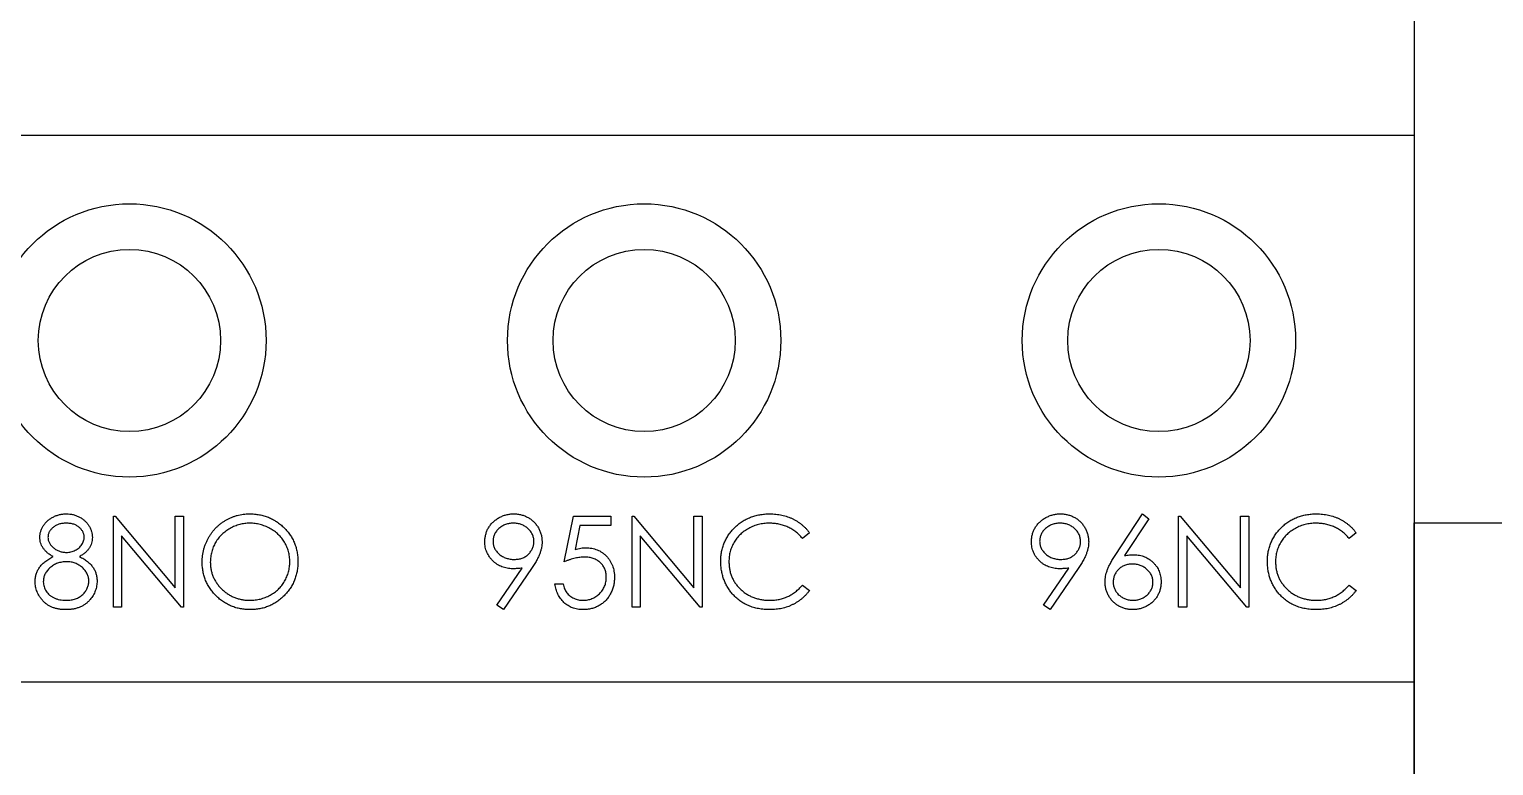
# Model space of a CAD drawing. Extents: x 304869 to 305569, y 280978 to 282378.
# Drawn here: x 305184.94 to 305217.09, y 281632.45 to 281648.61 of the extents above; entities that cross this region are included whole.
import ezdxf

# ---------------------------------------------------------------- set-up
doc = ezdxf.new("R2010")
doc.units = 0
doc.header["$MEASUREMENT"] = 0
doc.layers.add('PV-2418', color=7, linetype='Continuous')
doc.layers.add('PV-261', color=7, linetype='Continuous')

# ---------------------------------------------------------------- blocks, each defined once
blk = doc.blocks.new('Manufacturer上海良信PartName热继电器SeriesNDR2-38ShellFrameLimitingCurrentRemarkPartTypeMinCurrent1MaxCurrent38Poles3PMinPower0MaxPower0LibType3DelFlgfalseUpdateDate2023-01-0100000')
at = {"layer": 'PV-261'}
for p, q in [((22.5, 17.5), (22.5, -2.5)), ((22.5, -2.5), (-22.5, -2.5)), ((22.5, -2.5), (22.5, -14.5)), ((-6.052, -12.857), (-6.052, -10.857)), ((-6.052, -10.857), (-6.014, -10.857)), ((-6.014, -10.857), (-4.693, -12.432)), ((-4.693, -12.432), (-4.693, -10.857)), ((-4.693, -10.857), (-4.513, -10.857)), ((-4.513, -10.857), (-4.513, -12.857)), ((3.846, -11.857), (4.051, -10.857)), ((4.051, -10.857), (4.871, -10.857)), ((4.871, -10.857), (4.871, -11.063)), ((5.333, -12.857), (5.333, -10.857)), ((5.333, -10.857), (5.37, -10.857)), ((5.37, -10.857), (6.692, -12.432)), ((6.692, -12.432), (6.692, -10.857)), ((6.692, -10.857), (6.871, -10.857)), ((6.871, -10.857), (6.871, -12.857)), ((15.941, -11.719), (16.538, -10.806)), ((16.676, -10.915), (16.148, -11.723)), ((16.538, -10.806), (16.676, -10.915)), ((17.333, -12.857), (17.333, -10.857)), ((17.333, -10.857), (17.37, -10.857)), ((17.37, -10.857), (18.692, -12.432)), ((18.692, -12.432), (18.692, -10.857)), ((18.692, -10.857), (18.871, -10.857)), ((18.871, -10.857), (18.871, -12.857)), ((4.191, -11.063), (4.083, -11.589)), ((4.871, -11.063), (4.191, -11.063)), ((9.23, -11.224), (9.073, -11.345)), ((21.23, -11.224), (21.073, -11.345)), ((-4.554, -12.857), (-5.872, -11.287)), ((-5.872, -11.287), (-5.872, -12.857)), ((6.83, -12.857), (5.512, -11.287)), ((5.512, -11.287), (5.512, -12.857)), ((18.83, -12.857), (17.512, -11.287)), ((17.512, -11.287), (17.512, -12.857)), ((2.369, -12.809), (2.925, -11.996)), ((3.128, -12.008), (2.512, -12.909)), ((14.369, -12.809), (14.925, -11.996)), ((15.128, -12.008), (14.512, -12.909)), ((3.64, -12.345), (3.82, -12.345)), ((9.073, -12.37), (9.23, -12.489)), ((21.073, -12.37), (21.23, -12.489)), ((-5.872, -12.857), (-6.052, -12.857)), ((-4.513, -12.857), (-4.554, -12.857)), ((2.512, -12.909), (2.369, -12.809)), ((5.512, -12.857), (5.333, -12.857)), ((6.871, -12.857), (6.83, -12.857)), ((14.512, -12.909), (14.369, -12.809)), ((17.512, -12.857), (17.333, -12.857)), ((18.871, -12.857), (18.83, -12.857)), ((22.5, -14.5), (-22.5, -14.5)), ((22.5, -14.5), (22.5, -32.5))]:
    blk.add_line(p, q, dxfattribs=at)
for centre, radius in [((-5.7, -7), 3), ((5.6, -7), 3), ((16.9, -7), 3), ((-5.7, -7), 2), ((5.6, -7), 2), ((16.9, -7), 2)]:
    blk.add_circle(centre, radius, dxfattribs=at)
for points, knots in [([(-7.667, -11.319), (-7.666, -11.298), (-7.664, -11.255), (-7.649, -11.191), (-7.624, -11.129), (-7.591, -11.068), (-7.549, -11.01), (-7.499, -10.958), (-7.441, -10.913), (-7.377, -10.875), (-7.307, -10.844), (-7.234, -10.822), (-7.159, -10.808), (-7.107, -10.807), (-7.081, -10.806)], [0, 0, 0, 0, 0.0740584, 0.1488704, 0.2266677, 0.3077348, 0.3911572, 0.4739294, 0.5579278, 0.6449893, 0.7333641, 0.821092, 0.9092872, 1, 1, 1, 1]), ([(-7.081, -10.806), (-7.056, -10.807), (-7.005, -10.809), (-6.932, -10.822), (-6.861, -10.845), (-6.794, -10.876), (-6.732, -10.914), (-6.676, -10.96), (-6.628, -11.011), (-6.587, -11.069), (-6.554, -11.13), (-6.531, -11.193), (-6.516, -11.259), (-6.514, -11.303), (-6.513, -11.325)], [0, 0, 0, 0, 0.0894097, 0.1763058, 0.2626259, 0.3494457, 0.4354983, 0.5189281, 0.6013547, 0.6842564, 0.7658067, 0.8448769, 0.9222798, 1, 1, 1, 1]), ([(-4.103, -11.866), (-4.103, -11.842), (-4.102, -11.795), (-4.095, -11.725), (-4.084, -11.656), (-4.069, -11.588), (-4.049, -11.522), (-4.026, -11.457), (-3.997, -11.393), (-3.965, -11.331), (-3.929, -11.271), (-3.889, -11.215), (-3.846, -11.161), (-3.8, -11.111), (-3.751, -11.065), (-3.699, -11.021), (-3.643, -10.981), (-3.585, -10.945), (-3.525, -10.912), (-3.462, -10.884), (-3.399, -10.86), (-3.335, -10.84), (-3.269, -10.825), (-3.202, -10.814), (-3.134, -10.807), (-3.088, -10.806), (-3.065, -10.806)], [0, 0, 0, 0, 0.043209, 0.085873, 0.12812, 0.170152, 0.211918, 0.253753, 0.296006, 0.338443, 0.381015, 0.42282, 0.464089, 0.505126, 0.545975, 0.586985, 0.628339, 0.670084, 0.711992, 0.753039, 0.794049, 0.834886, 0.875498, 0.916547, 0.958004, 1, 1, 1, 1]), ([(-3.065, -10.806), (-3.028, -10.807), (-2.955, -10.809), (-2.848, -10.823), (-2.746, -10.847), (-2.648, -10.88), (-2.555, -10.923), (-2.467, -10.976), (-2.383, -11.038), (-2.305, -11.109), (-2.234, -11.186), (-2.171, -11.269), (-2.119, -11.356), (-2.075, -11.448), (-2.041, -11.544), (-2.018, -11.644), (-2.003, -11.749), (-2.001, -11.82), (-2.001, -11.857)], [0, 0, 0, 0, 0.06657, 0.130749, 0.193413, 0.254989, 0.316114, 0.377262, 0.439401, 0.502971, 0.566525, 0.628231, 0.689091, 0.749345, 0.81017, 0.87161, 0.934869, 1, 1, 1, 1]), ([(2.102, -11.419), (2.103, -11.391), (2.105, -11.336), (2.121, -11.256), (2.146, -11.18), (2.182, -11.108), (2.227, -11.043), (2.282, -10.983), (2.345, -10.932), (2.415, -10.887), (2.492, -10.851), (2.572, -10.825), (2.654, -10.809), (2.71, -10.807), (2.739, -10.806)], [0, 0, 0, 0, 0.085249, 0.167327, 0.248175, 0.328829, 0.409908, 0.490584, 0.572993, 0.658265, 0.744222, 0.82906, 0.913938, 1, 1, 1, 1]), ([(2.739, -10.806), (2.766, -10.807), (2.821, -10.809), (2.902, -10.824), (2.979, -10.85), (3.052, -10.885), (3.12, -10.929), (3.181, -10.982), (3.234, -11.043), (3.278, -11.111), (3.314, -11.184), (3.34, -11.261), (3.355, -11.34), (3.357, -11.394), (3.358, -11.421)], [0, 0, 0, 0, 0.085532, 0.169003, 0.251943, 0.335682, 0.419409, 0.501265, 0.583703, 0.668, 0.751919, 0.834598, 0.916526, 1, 1, 1, 1]), ([(7.282, -11.846), (7.282, -11.81), (7.284, -11.739), (7.299, -11.635), (7.323, -11.536), (7.357, -11.441), (7.4, -11.35), (7.453, -11.264), (7.516, -11.182), (7.587, -11.105), (7.666, -11.035), (7.75, -10.973), (7.84, -10.922), (7.934, -10.879), (8.033, -10.846), (8.137, -10.823), (8.246, -10.809), (8.32, -10.807), (8.358, -10.806)], [0, 0, 0, 0, 0.064558, 0.127014, 0.187955, 0.248014, 0.307748, 0.368235, 0.42947, 0.492743, 0.556258, 0.618217, 0.679655, 0.741246, 0.803415, 0.866815, 0.932328, 1, 1, 1, 1]), ([(8.358, -10.806), (8.381, -10.806), (8.426, -10.807), (8.493, -10.812), (8.559, -10.821), (8.623, -10.833), (8.685, -10.848), (8.745, -10.868), (8.804, -10.89), (8.861, -10.916), (8.916, -10.945), (8.969, -10.976), (9.019, -11.011), (9.067, -11.048), (9.111, -11.088), (9.154, -11.13), (9.194, -11.176), (9.218, -11.208), (9.23, -11.224)], [0, 0, 0, 0, 0.068548, 0.135683, 0.201215, 0.265682, 0.329267, 0.392395, 0.45507, 0.517127, 0.57879, 0.63974, 0.700192, 0.759806, 0.819628, 0.879355, 0.939512, 1, 1, 1, 1]), ([(14.102, -11.419), (14.103, -11.391), (14.105, -11.336), (14.121, -11.256), (14.146, -11.18), (14.182, -11.108), (14.227, -11.043), (14.282, -10.983), (14.345, -10.932), (14.415, -10.887), (14.492, -10.851), (14.572, -10.825), (14.654, -10.809), (14.71, -10.807), (14.739, -10.806)], [0, 0, 0, 0, 0.085249, 0.167327, 0.248175, 0.328829, 0.409908, 0.490584, 0.572993, 0.658265, 0.744222, 0.82906, 0.913938, 1, 1, 1, 1]), ([(14.739, -10.806), (14.766, -10.807), (14.821, -10.809), (14.902, -10.824), (14.979, -10.85), (15.052, -10.885), (15.12, -10.929), (15.181, -10.982), (15.234, -11.043), (15.278, -11.111), (15.314, -11.184), (15.34, -11.261), (15.355, -11.34), (15.357, -11.394), (15.358, -11.421)], [0, 0, 0, 0, 0.085532, 0.169003, 0.251943, 0.335682, 0.419409, 0.501265, 0.583703, 0.668, 0.751919, 0.834598, 0.916526, 1, 1, 1, 1]), ([(19.282, -11.846), (19.282, -11.81), (19.284, -11.739), (19.299, -11.635), (19.323, -11.536), (19.357, -11.441), (19.4, -11.35), (19.453, -11.264), (19.516, -11.182), (19.587, -11.105), (19.666, -11.035), (19.75, -10.973), (19.84, -10.922), (19.934, -10.879), (20.033, -10.846), (20.137, -10.823), (20.246, -10.809), (20.32, -10.807), (20.358, -10.806)], [0, 0, 0, 0, 0.064558, 0.127014, 0.187955, 0.248014, 0.307748, 0.368235, 0.42947, 0.492743, 0.556258, 0.618217, 0.679655, 0.741246, 0.803415, 0.866815, 0.932328, 1, 1, 1, 1]), ([(20.358, -10.806), (20.381, -10.806), (20.426, -10.807), (20.493, -10.812), (20.559, -10.821), (20.623, -10.833), (20.685, -10.848), (20.745, -10.868), (20.804, -10.89), (20.861, -10.916), (20.916, -10.945), (20.969, -10.976), (21.019, -11.011), (21.067, -11.048), (21.111, -11.088), (21.154, -11.13), (21.194, -11.176), (21.218, -11.208), (21.23, -11.224)], [0, 0, 0, 0, 0.068548, 0.135683, 0.201215, 0.265682, 0.329267, 0.392395, 0.45507, 0.517127, 0.57879, 0.63974, 0.700192, 0.759806, 0.819628, 0.879355, 0.939512, 1, 1, 1, 1]), ([(-7.091, -11.011), (-7.105, -11.012), (-7.133, -11.012), (-7.173, -11.016), (-7.211, -11.024), (-7.248, -11.033), (-7.282, -11.047), (-7.315, -11.062), (-7.346, -11.081), (-7.375, -11.103), (-7.401, -11.126), (-7.425, -11.151), (-7.444, -11.177), (-7.46, -11.203), (-7.472, -11.232), (-7.481, -11.261), (-7.487, -11.291), (-7.487, -11.312), (-7.488, -11.322)], [0, 0, 0, 0, 0.075243, 0.147209, 0.216447, 0.284025, 0.350655, 0.415031, 0.47963, 0.544652, 0.608044, 0.667828, 0.725114, 0.780992, 0.835527, 0.889438, 0.944072, 1, 1, 1, 1]), ([(-6.693, -11.318), (-6.693, -11.309), (-6.694, -11.29), (-6.699, -11.262), (-6.707, -11.235), (-6.718, -11.208), (-6.733, -11.182), (-6.75, -11.156), (-6.771, -11.132), (-6.795, -11.107), (-6.822, -11.085), (-6.852, -11.065), (-6.884, -11.048), (-6.92, -11.034), (-6.959, -11.024), (-7, -11.017), (-7.045, -11.012), (-7.075, -11.012), (-7.091, -11.011)], [0, 0, 0, 0, 0.050902, 0.101034, 0.151084, 0.203062, 0.256248, 0.310847, 0.368769, 0.430015, 0.49252, 0.556049, 0.621996, 0.690192, 0.761385, 0.836356, 0.915487, 1, 1, 1, 1]), ([(-3.056, -11.011), (-3.075, -11.011), (-3.113, -11.012), (-3.169, -11.018), (-3.224, -11.027), (-3.279, -11.039), (-3.333, -11.056), (-3.386, -11.075), (-3.438, -11.099), (-3.489, -11.125), (-3.539, -11.155), (-3.586, -11.187), (-3.63, -11.222), (-3.672, -11.259), (-3.71, -11.299), (-3.746, -11.341), (-3.779, -11.386), (-3.809, -11.434), (-3.836, -11.483), (-3.86, -11.533), (-3.879, -11.585), (-3.895, -11.639), (-3.908, -11.693), (-3.917, -11.749), (-3.923, -11.807), (-3.923, -11.846), (-3.924, -11.865)], [0, 0, 0, 0, 0.042023, 0.083645, 0.124984, 0.166247, 0.207702, 0.249631, 0.291742, 0.334743, 0.37746, 0.419556, 0.461044, 0.502096, 0.542891, 0.583801, 0.624864, 0.666225, 0.707399, 0.748557, 0.789655, 0.83074, 0.87207, 0.913993, 0.956498, 1, 1, 1, 1]), ([(-2.18, -11.856), (-2.18, -11.837), (-2.181, -11.798), (-2.187, -11.742), (-2.195, -11.686), (-2.208, -11.632), (-2.224, -11.579), (-2.244, -11.528), (-2.267, -11.478), (-2.294, -11.43), (-2.324, -11.384), (-2.357, -11.339), (-2.393, -11.298), (-2.431, -11.258), (-2.473, -11.221), (-2.518, -11.187), (-2.565, -11.155), (-2.616, -11.125), (-2.668, -11.098), (-2.721, -11.075), (-2.775, -11.056), (-2.829, -11.039), (-2.885, -11.027), (-2.941, -11.018), (-2.998, -11.012), (-3.037, -11.011), (-3.056, -11.011)], [0, 0, 0, 0, 0.042915, 0.08513, 0.126473, 0.167453, 0.207976, 0.248249, 0.28875, 0.32967, 0.370537, 0.411129, 0.451819, 0.492406, 0.533486, 0.575263, 0.617441, 0.660672, 0.70394, 0.746868, 0.789079, 0.831104, 0.873238, 0.915166, 0.957381, 1, 1, 1, 1]), ([(2.729, -11.011), (2.714, -11.012), (2.684, -11.013), (2.64, -11.018), (2.598, -11.027), (2.557, -11.04), (2.518, -11.056), (2.481, -11.076), (2.446, -11.1), (2.412, -11.127), (2.381, -11.157), (2.355, -11.188), (2.332, -11.221), (2.314, -11.256), (2.299, -11.292), (2.289, -11.329), (2.283, -11.369), (2.282, -11.395), (2.282, -11.409)], [0, 0, 0, 0, 0.068712, 0.134812, 0.199538, 0.263335, 0.326747, 0.390328, 0.454126, 0.519203, 0.58351, 0.645497, 0.70529, 0.763488, 0.821856, 0.880004, 0.939108, 1, 1, 1, 1]), ([(3.179, -11.409), (3.179, -11.395), (3.178, -11.369), (3.172, -11.329), (3.161, -11.292), (3.147, -11.256), (3.128, -11.221), (3.105, -11.188), (3.079, -11.157), (3.048, -11.127), (3.015, -11.1), (2.979, -11.076), (2.942, -11.056), (2.903, -11.04), (2.862, -11.027), (2.819, -11.018), (2.775, -11.013), (2.745, -11.012), (2.729, -11.011)], [0, 0, 0, 0, 0.06076, 0.119735, 0.177757, 0.235999, 0.29407, 0.353733, 0.415973, 0.48014, 0.545076, 0.608735, 0.672178, 0.735453, 0.799112, 0.864284, 0.930837, 1, 1, 1, 1]), ([(8.346, -11.011), (8.326, -11.011), (8.286, -11.012), (8.227, -11.018), (8.169, -11.027), (8.112, -11.039), (8.056, -11.055), (8.001, -11.074), (7.948, -11.098), (7.896, -11.124), (7.846, -11.153), (7.798, -11.186), (7.754, -11.22), (7.712, -11.257), (7.673, -11.296), (7.637, -11.338), (7.604, -11.383), (7.574, -11.429), (7.547, -11.478), (7.525, -11.528), (7.505, -11.579), (7.489, -11.633), (7.476, -11.687), (7.468, -11.743), (7.462, -11.801), (7.461, -11.84), (7.461, -11.859)], [0, 0, 0, 0, 0.043955, 0.087502, 0.130463, 0.172752, 0.215403, 0.25765, 0.300153, 0.343121, 0.385925, 0.427686, 0.468818, 0.509492, 0.549883, 0.58998, 0.630405, 0.670869, 0.711384, 0.751627, 0.791776, 0.832459, 0.873319, 0.914543, 0.956924, 1, 1, 1, 1]), ([(9.073, -11.345), (9.062, -11.331), (9.04, -11.305), (9.004, -11.267), (8.967, -11.233), (8.928, -11.2), (8.887, -11.17), (8.845, -11.143), (8.8, -11.118), (8.739, -11.088), (8.66, -11.057), (8.559, -11.031), (8.454, -11.014), (8.383, -11.012), (8.346, -11.011)], [0, 0, 0, 0, 0.063163, 0.125475, 0.187121, 0.248294, 0.309295, 0.36985, 0.430973, 0.492456, 0.616148, 0.740844, 0.868183, 1, 1, 1, 1]), ([(14.729, -11.011), (14.714, -11.012), (14.684, -11.013), (14.64, -11.018), (14.598, -11.027), (14.557, -11.04), (14.518, -11.056), (14.481, -11.076), (14.446, -11.1), (14.412, -11.127), (14.381, -11.157), (14.355, -11.188), (14.332, -11.221), (14.314, -11.256), (14.299, -11.292), (14.289, -11.329), (14.283, -11.369), (14.282, -11.395), (14.282, -11.409)], [0, 0, 0, 0, 0.068712, 0.134812, 0.199538, 0.263335, 0.326747, 0.390328, 0.454126, 0.519203, 0.58351, 0.645497, 0.70529, 0.763488, 0.821856, 0.880004, 0.939108, 1, 1, 1, 1]), ([(15.179, -11.409), (15.179, -11.395), (15.178, -11.369), (15.172, -11.329), (15.161, -11.292), (15.147, -11.256), (15.128, -11.221), (15.105, -11.188), (15.079, -11.157), (15.048, -11.127), (15.015, -11.1), (14.979, -11.076), (14.942, -11.056), (14.903, -11.04), (14.862, -11.027), (14.819, -11.018), (14.775, -11.013), (14.745, -11.012), (14.729, -11.011)], [0, 0, 0, 0, 0.06076, 0.119735, 0.177757, 0.235999, 0.29407, 0.353733, 0.415973, 0.48014, 0.545076, 0.608735, 0.672178, 0.735453, 0.799112, 0.864284, 0.930837, 1, 1, 1, 1]), ([(20.346, -11.011), (20.326, -11.011), (20.286, -11.012), (20.227, -11.018), (20.169, -11.027), (20.112, -11.039), (20.056, -11.055), (20.001, -11.074), (19.948, -11.098), (19.896, -11.124), (19.846, -11.153), (19.798, -11.186), (19.754, -11.22), (19.712, -11.257), (19.673, -11.296), (19.637, -11.338), (19.604, -11.383), (19.574, -11.429), (19.547, -11.478), (19.525, -11.528), (19.505, -11.579), (19.489, -11.633), (19.476, -11.687), (19.468, -11.743), (19.462, -11.801), (19.461, -11.84), (19.461, -11.859)], [0, 0, 0, 0, 0.043955, 0.087502, 0.130463, 0.172752, 0.215403, 0.25765, 0.300153, 0.343121, 0.385925, 0.427686, 0.468818, 0.509492, 0.549883, 0.58998, 0.630405, 0.670869, 0.711384, 0.751627, 0.791776, 0.832459, 0.873319, 0.914543, 0.956924, 1, 1, 1, 1]), ([(21.073, -11.345), (21.062, -11.331), (21.04, -11.305), (21.004, -11.267), (20.967, -11.233), (20.928, -11.2), (20.887, -11.17), (20.845, -11.143), (20.8, -11.118), (20.739, -11.088), (20.66, -11.057), (20.559, -11.031), (20.454, -11.014), (20.383, -11.012), (20.346, -11.011)], [0, 0, 0, 0, 0.063163, 0.125475, 0.187121, 0.248294, 0.309295, 0.36985, 0.430973, 0.492456, 0.616148, 0.740844, 0.868183, 1, 1, 1, 1]), ([(-7.375, -11.743), (-7.398, -11.731), (-7.443, -11.706), (-7.503, -11.661), (-7.554, -11.612), (-7.595, -11.559), (-7.628, -11.502), (-7.65, -11.443), (-7.665, -11.382), (-7.666, -11.34), (-7.667, -11.319)], [0, 0, 0, 0, 0.14586, 0.282426, 0.41085, 0.535029, 0.654701, 0.770133, 0.884556, 1, 1, 1, 1]), ([(-7.488, -11.322), (-7.487, -11.333), (-7.487, -11.353), (-7.481, -11.384), (-7.472, -11.414), (-7.458, -11.442), (-7.441, -11.471), (-7.42, -11.498), (-7.395, -11.525), (-7.367, -11.551), (-7.336, -11.575), (-7.304, -11.595), (-7.27, -11.613), (-7.235, -11.627), (-7.199, -11.638), (-7.162, -11.646), (-7.123, -11.651), (-7.097, -11.652), (-7.084, -11.652)], [0, 0, 0, 0, 0.0545639, 0.1078262, 0.1619237, 0.2175097, 0.2744983, 0.3348148, 0.3975549, 0.4647546, 0.5329012, 0.6000972, 0.6653542, 0.7310836, 0.7968835, 0.8632916, 0.9308312, 1, 1, 1, 1]), ([(-7.084, -11.652), (-7.067, -11.652), (-7.033, -11.651), (-6.983, -11.642), (-6.935, -11.627), (-6.888, -11.607), (-6.845, -11.582), (-6.806, -11.552), (-6.772, -11.518), (-6.744, -11.481), (-6.722, -11.44), (-6.705, -11.4), (-6.695, -11.359), (-6.693, -11.332), (-6.693, -11.318)], [0, 0, 0, 0, 0.0896899, 0.178494, 0.2668378, 0.3565582, 0.4453342, 0.5308058, 0.6140762, 0.6977071, 0.7791419, 0.8553536, 0.9285568, 1, 1, 1, 1]), ([(-6.513, -11.325), (-6.514, -11.347), (-6.516, -11.389), (-6.529, -11.451), (-6.552, -11.51), (-6.583, -11.564), (-6.624, -11.615), (-6.673, -11.662), (-6.731, -11.706), (-6.775, -11.73), (-6.797, -11.743)], [0, 0, 0, 0, 0.121904, 0.239413, 0.35541, 0.472091, 0.592859, 0.718703, 0.854892, 1, 1, 1, 1]), ([(2.715, -12.011), (2.694, -12.011), (2.652, -12.01), (2.592, -12.001), (2.534, -11.988), (2.478, -11.969), (2.425, -11.945), (2.374, -11.916), (2.325, -11.881), (2.28, -11.841), (2.238, -11.797), (2.202, -11.751), (2.171, -11.701), (2.146, -11.65), (2.126, -11.595), (2.112, -11.539), (2.104, -11.479), (2.103, -11.439), (2.102, -11.419)], [0, 0, 0, 0, 0.0662949, 0.1301311, 0.1928622, 0.25436, 0.3159098, 0.3773381, 0.4402053, 0.5041751, 0.5680336, 0.6302277, 0.6908615, 0.7514218, 0.8114657, 0.8727505, 0.9353907, 1, 1, 1, 1]), ([(2.282, -11.409), (2.282, -11.422), (2.283, -11.449), (2.289, -11.488), (2.3, -11.526), (2.315, -11.562), (2.334, -11.596), (2.358, -11.629), (2.386, -11.661), (2.418, -11.69), (2.452, -11.718), (2.489, -11.741), (2.528, -11.761), (2.569, -11.778), (2.611, -11.79), (2.655, -11.8), (2.701, -11.805), (2.732, -11.806), (2.748, -11.806)], [0, 0, 0, 0, 0.05954, 0.117423, 0.17444, 0.231734, 0.289722, 0.3492, 0.410516, 0.47508, 0.540094, 0.604444, 0.668697, 0.73211, 0.796739, 0.862906, 0.930462, 1, 1, 1, 1]), ([(2.748, -11.806), (2.764, -11.806), (2.795, -11.805), (2.84, -11.8), (2.883, -11.791), (2.923, -11.777), (2.962, -11.762), (2.997, -11.742), (3.03, -11.718), (3.061, -11.691), (3.089, -11.661), (3.113, -11.629), (3.133, -11.596), (3.15, -11.561), (3.163, -11.525), (3.173, -11.488), (3.178, -11.449), (3.179, -11.422), (3.179, -11.409)], [0, 0, 0, 0, 0.072713, 0.141547, 0.208363, 0.272462, 0.33539, 0.397711, 0.459383, 0.522098, 0.584315, 0.644392, 0.703345, 0.761509, 0.82003, 0.878517, 0.938265, 1, 1, 1, 1]), ([(3.358, -11.421), (3.358, -11.442), (3.356, -11.484), (3.347, -11.549), (3.331, -11.615), (3.312, -11.671), (3.294, -11.717), (3.278, -11.753), (3.259, -11.792), (3.237, -11.832), (3.214, -11.873), (3.188, -11.917), (3.159, -11.962), (3.139, -11.992), (3.128, -12.008)], [0, 0, 0, 0, 0.09832, 0.199417, 0.305603, 0.416162, 0.474582, 0.537006, 0.603857, 0.67409, 0.749417, 0.828253, 0.912054, 1, 1, 1, 1]), ([(4.083, -11.589), (4.104, -11.583), (4.145, -11.571), (4.206, -11.559), (4.263, -11.551), (4.301, -11.55), (4.319, -11.55)], [0, 0, 0, 0, 0.275068, 0.532901, 0.773973, 1, 1, 1, 1]), ([(4.319, -11.55), (4.341, -11.55), (4.385, -11.551), (4.449, -11.56), (4.511, -11.575), (4.569, -11.595), (4.624, -11.62), (4.676, -11.652), (4.725, -11.69), (4.771, -11.733), (4.813, -11.78), (4.849, -11.831), (4.88, -11.885), (4.905, -11.943), (4.925, -12.003), (4.938, -12.068), (4.947, -12.135), (4.948, -12.181), (4.948, -12.204)], [0, 0, 0, 0, 0.065808, 0.129394, 0.190894, 0.251281, 0.310815, 0.370371, 0.430768, 0.492881, 0.555104, 0.616067, 0.677256, 0.73826, 0.800762, 0.864778, 0.931045, 1, 1, 1, 1]), ([(14.715, -12.011), (14.694, -12.011), (14.652, -12.01), (14.592, -12.001), (14.534, -11.988), (14.478, -11.969), (14.425, -11.945), (14.374, -11.916), (14.325, -11.881), (14.28, -11.841), (14.238, -11.797), (14.202, -11.751), (14.171, -11.701), (14.146, -11.65), (14.126, -11.595), (14.112, -11.539), (14.104, -11.479), (14.103, -11.439), (14.102, -11.419)], [0, 0, 0, 0, 0.0662949, 0.1301311, 0.1928622, 0.25436, 0.3159098, 0.3773381, 0.4402053, 0.5041751, 0.5680336, 0.6302277, 0.6908615, 0.7514218, 0.8114657, 0.8727505, 0.9353907, 1, 1, 1, 1]), ([(14.282, -11.409), (14.282, -11.422), (14.283, -11.449), (14.289, -11.488), (14.3, -11.526), (14.315, -11.562), (14.334, -11.596), (14.358, -11.629), (14.386, -11.661), (14.418, -11.69), (14.452, -11.718), (14.489, -11.741), (14.528, -11.761), (14.569, -11.778), (14.611, -11.79), (14.655, -11.8), (14.701, -11.805), (14.732, -11.806), (14.748, -11.806)], [0, 0, 0, 0, 0.05954, 0.117423, 0.17444, 0.231734, 0.289722, 0.3492, 0.410516, 0.47508, 0.540094, 0.604444, 0.668697, 0.73211, 0.796739, 0.862906, 0.930462, 1, 1, 1, 1]), ([(14.748, -11.806), (14.764, -11.806), (14.795, -11.805), (14.84, -11.8), (14.883, -11.791), (14.923, -11.777), (14.962, -11.762), (14.997, -11.742), (15.03, -11.718), (15.061, -11.691), (15.089, -11.661), (15.113, -11.629), (15.133, -11.596), (15.15, -11.561), (15.163, -11.525), (15.173, -11.488), (15.178, -11.449), (15.179, -11.422), (15.179, -11.409)], [0, 0, 0, 0, 0.072713, 0.141547, 0.208363, 0.272462, 0.33539, 0.397711, 0.459383, 0.522098, 0.584315, 0.644392, 0.703345, 0.761509, 0.82003, 0.878517, 0.938265, 1, 1, 1, 1]), ([(15.358, -11.421), (15.358, -11.442), (15.356, -11.484), (15.347, -11.549), (15.331, -11.615), (15.312, -11.671), (15.294, -11.717), (15.278, -11.753), (15.259, -11.792), (15.237, -11.832), (15.214, -11.873), (15.188, -11.917), (15.159, -11.962), (15.139, -11.992), (15.128, -12.008)], [0, 0, 0, 0, 0.09832, 0.1994175, 0.3056026, 0.4161624, 0.4745824, 0.5370065, 0.6038574, 0.6740896, 0.749417, 0.8282535, 0.9120542, 1, 1, 1, 1]), ([(-7.77, -12.291), (-7.769, -12.277), (-7.769, -12.25), (-7.764, -12.209), (-7.757, -12.169), (-7.747, -12.13), (-7.734, -12.092), (-7.718, -12.055), (-7.699, -12.02), (-7.677, -11.985), (-7.652, -11.951), (-7.623, -11.919), (-7.59, -11.887), (-7.554, -11.856), (-7.515, -11.826), (-7.472, -11.797), (-7.425, -11.769), (-7.392, -11.752), (-7.375, -11.743)], [0, 0, 0, 0, 0.058854, 0.116315, 0.172675, 0.22878, 0.28458, 0.340257, 0.39663, 0.453507, 0.512318, 0.572648, 0.636022, 0.702363, 0.771483, 0.844184, 0.92007, 1, 1, 1, 1]), ([(-7.079, -11.857), (-7.097, -11.858), (-7.132, -11.858), (-7.183, -11.865), (-7.232, -11.875), (-7.279, -11.889), (-7.324, -11.908), (-7.366, -11.931), (-7.407, -11.958), (-7.444, -11.989), (-7.478, -12.022), (-7.508, -12.057), (-7.533, -12.094), (-7.554, -12.132), (-7.571, -12.171), (-7.582, -12.212), (-7.589, -12.254), (-7.59, -12.283), (-7.59, -12.297)], [0, 0, 0, 0, 0.071269, 0.139812, 0.206497, 0.271535, 0.336082, 0.400528, 0.464984, 0.53005, 0.594423, 0.655583, 0.714849, 0.772115, 0.828999, 0.885122, 0.942079, 1, 1, 1, 1]), ([(-6.59, -12.278), (-6.591, -12.265), (-6.592, -12.238), (-6.598, -12.198), (-6.61, -12.16), (-6.625, -12.122), (-6.646, -12.086), (-6.671, -12.051), (-6.7, -12.017), (-6.733, -11.985), (-6.77, -11.955), (-6.809, -11.929), (-6.849, -11.907), (-6.892, -11.889), (-6.936, -11.875), (-6.982, -11.865), (-7.03, -11.858), (-7.063, -11.858), (-7.079, -11.857)], [0, 0, 0, 0, 0.057339, 0.113063, 0.169181, 0.225775, 0.283826, 0.343454, 0.405907, 0.471392, 0.538003, 0.603064, 0.667602, 0.732225, 0.797005, 0.863048, 0.930357, 1, 1, 1, 1]), ([(-6.797, -11.743), (-6.781, -11.752), (-6.749, -11.768), (-6.704, -11.795), (-6.662, -11.823), (-6.623, -11.852), (-6.588, -11.881), (-6.556, -11.912), (-6.528, -11.944), (-6.503, -11.976), (-6.481, -12.01), (-6.462, -12.044), (-6.446, -12.08), (-6.434, -12.117), (-6.423, -12.155), (-6.416, -12.194), (-6.412, -12.234), (-6.411, -12.261), (-6.411, -12.275)], [0, 0, 0, 0, 0.079525, 0.1551, 0.22722, 0.295911, 0.362056, 0.42552, 0.485813, 0.544495, 0.60146, 0.657841, 0.713974, 0.769468, 0.82613, 0.882885, 0.940701, 1, 1, 1, 1]), ([(-3.049, -12.909), (-3.085, -12.908), (-3.156, -12.906), (-3.261, -12.891), (-3.362, -12.868), (-3.458, -12.834), (-3.55, -12.791), (-3.638, -12.738), (-3.721, -12.676), (-3.799, -12.605), (-3.87, -12.528), (-3.932, -12.445), (-3.985, -12.358), (-4.028, -12.267), (-4.062, -12.173), (-4.085, -12.074), (-4.1, -11.972), (-4.102, -11.902), (-4.103, -11.866)], [0, 0, 0, 0, 0.065819, 0.129747, 0.192072, 0.253459, 0.31457, 0.37628, 0.439026, 0.503267, 0.567493, 0.629705, 0.691, 0.751452, 0.812004, 0.87315, 0.935635, 1, 1, 1, 1]), ([(-3.924, -11.865), (-3.923, -11.894), (-3.921, -11.951), (-3.909, -12.034), (-3.89, -12.114), (-3.861, -12.191), (-3.825, -12.264), (-3.781, -12.334), (-3.729, -12.4), (-3.67, -12.462), (-3.605, -12.518), (-3.537, -12.568), (-3.465, -12.61), (-3.389, -12.644), (-3.31, -12.671), (-3.228, -12.69), (-3.143, -12.702), (-3.085, -12.703), (-3.056, -12.704)], [0, 0, 0, 0, 0.064504, 0.126899, 0.187747, 0.24815, 0.308586, 0.369583, 0.431827, 0.49618, 0.560668, 0.623504, 0.68526, 0.746537, 0.808327, 0.870486, 0.934317, 1, 1, 1, 1]), ([(-3.056, -12.704), (-3.036, -12.703), (-2.997, -12.703), (-2.938, -12.697), (-2.881, -12.689), (-2.825, -12.676), (-2.77, -12.66), (-2.716, -12.642), (-2.664, -12.619), (-2.612, -12.593), (-2.563, -12.564), (-2.516, -12.532), (-2.472, -12.497), (-2.43, -12.461), (-2.392, -12.421), (-2.356, -12.379), (-2.324, -12.334), (-2.294, -12.287), (-2.267, -12.238), (-2.244, -12.187), (-2.224, -12.136), (-2.208, -12.082), (-2.195, -12.028), (-2.187, -11.972), (-2.181, -11.914), (-2.18, -11.876), (-2.18, -11.856)], [0, 0, 0, 0, 0.043633, 0.086538, 0.129177, 0.171436, 0.213416, 0.255266, 0.297369, 0.339941, 0.382347, 0.423953, 0.464871, 0.505572, 0.546003, 0.586568, 0.627065, 0.668271, 0.709549, 0.750428, 0.791096, 0.832027, 0.873136, 0.914611, 0.956956, 1, 1, 1, 1]), ([(-2.001, -11.857), (-2.001, -11.893), (-2.003, -11.963), (-2.018, -12.068), (-2.042, -12.168), (-2.075, -12.263), (-2.118, -12.355), (-2.171, -12.443), (-2.233, -12.526), (-2.304, -12.604), (-2.382, -12.675), (-2.465, -12.737), (-2.551, -12.791), (-2.643, -12.834), (-2.738, -12.868), (-2.838, -12.891), (-2.942, -12.906), (-3.013, -12.908), (-3.049, -12.909)], [0, 0, 0, 0, 0.065227, 0.128569, 0.19032, 0.251378, 0.312388, 0.373789, 0.436431, 0.500567, 0.564687, 0.627136, 0.688455, 0.749246, 0.810155, 0.871671, 0.934773, 1, 1, 1, 1]), ([(4.286, -11.755), (4.271, -11.755), (4.239, -11.756), (4.19, -11.761), (4.138, -11.769), (4.084, -11.78), (4.028, -11.795), (3.969, -11.812), (3.908, -11.833), (3.867, -11.849), (3.846, -11.857)], [0, 0, 0, 0, 0.102203, 0.211023, 0.3251, 0.446502, 0.573788, 0.708901, 0.850358, 1, 1, 1, 1]), ([(4.769, -12.196), (4.768, -12.18), (4.768, -12.149), (4.762, -12.103), (4.751, -12.059), (4.737, -12.018), (4.718, -11.979), (4.696, -11.942), (4.669, -11.908), (4.638, -11.877), (4.604, -11.848), (4.566, -11.823), (4.526, -11.802), (4.484, -11.784), (4.438, -11.771), (4.39, -11.762), (4.339, -11.756), (4.304, -11.755), (4.286, -11.755)], [0, 0, 0, 0, 0.065351, 0.127916, 0.18836, 0.247216, 0.30563, 0.36377, 0.422661, 0.482687, 0.5433, 0.604118, 0.664965, 0.727413, 0.791468, 0.858055, 0.927037, 1, 1, 1, 1]), ([(7.535, -12.559), (7.515, -12.534), (7.475, -12.485), (7.423, -12.404), (7.379, -12.321), (7.343, -12.233), (7.316, -12.142), (7.296, -12.046), (7.284, -11.947), (7.282, -11.88), (7.282, -11.846)], [0, 0, 0, 0, 0.124329, 0.247156, 0.36878, 0.490734, 0.613614, 0.738958, 0.867311, 1, 1, 1, 1]), ([(7.461, -11.859), (7.462, -11.889), (7.463, -11.947), (7.476, -12.032), (7.495, -12.113), (7.524, -12.191), (7.559, -12.265), (7.604, -12.335), (7.655, -12.401), (7.715, -12.463), (7.78, -12.519), (7.851, -12.569), (7.925, -12.61), (8.004, -12.645), (8.087, -12.671), (8.174, -12.69), (8.265, -12.702), (8.327, -12.703), (8.359, -12.704)], [0, 0, 0, 0, 0.064323, 0.12629, 0.186726, 0.246146, 0.305576, 0.365429, 0.426326, 0.48884, 0.551725, 0.613919, 0.675484, 0.737334, 0.800229, 0.864502, 0.931041, 1, 1, 1, 1]), ([(15.717, -12.3), (15.718, -12.279), (15.719, -12.237), (15.729, -12.173), (15.745, -12.108), (15.762, -12.053), (15.78, -12.008), (15.795, -11.971), (15.814, -11.934), (15.835, -11.894), (15.858, -11.852), (15.883, -11.809), (15.911, -11.764), (15.931, -11.734), (15.941, -11.719)], [0, 0, 0, 0, 0.097818, 0.199726, 0.305276, 0.415811, 0.474472, 0.537274, 0.603657, 0.674299, 0.749834, 0.828598, 0.912378, 1, 1, 1, 1]), ([(16.148, -11.723), (16.183, -11.717), (16.252, -11.706), (16.321, -11.704), (16.355, -11.704)], [0, 0, 0, 0, 0.512659, 1, 1, 1, 1]), ([(16.355, -11.704), (16.375, -11.704), (16.415, -11.705), (16.474, -11.713), (16.53, -11.726), (16.584, -11.746), (16.636, -11.77), (16.685, -11.799), (16.732, -11.834), (16.776, -11.874), (16.816, -11.918), (16.852, -11.964), (16.882, -12.013), (16.906, -12.065), (16.925, -12.119), (16.938, -12.176), (16.947, -12.235), (16.948, -12.276), (16.948, -12.296)], [0, 0, 0, 0, 0.065231, 0.128405, 0.190067, 0.250943, 0.311546, 0.372863, 0.435024, 0.499072, 0.563091, 0.62551, 0.68668, 0.747283, 0.808563, 0.870742, 0.934341, 1, 1, 1, 1]), ([(19.535, -12.559), (19.515, -12.534), (19.475, -12.485), (19.423, -12.404), (19.379, -12.321), (19.343, -12.233), (19.316, -12.142), (19.296, -12.046), (19.284, -11.947), (19.282, -11.88), (19.282, -11.846)], [0, 0, 0, 0, 0.1243285, 0.247156, 0.3687797, 0.4907339, 0.6136138, 0.7389576, 0.8673106, 1, 1, 1, 1]), ([(19.461, -11.859), (19.462, -11.889), (19.463, -11.947), (19.476, -12.032), (19.495, -12.113), (19.524, -12.191), (19.559, -12.265), (19.604, -12.335), (19.655, -12.401), (19.715, -12.463), (19.78, -12.519), (19.851, -12.569), (19.925, -12.61), (20.004, -12.645), (20.087, -12.671), (20.174, -12.69), (20.265, -12.702), (20.327, -12.703), (20.359, -12.704)], [0, 0, 0, 0, 0.064323, 0.12629, 0.186726, 0.246146, 0.305576, 0.365429, 0.426326, 0.48884, 0.551725, 0.613919, 0.675484, 0.737334, 0.800229, 0.864502, 0.931041, 1, 1, 1, 1]), ([(2.925, -11.996), (2.889, -12), (2.82, -12.009), (2.749, -12.01), (2.715, -12.011)], [0, 0, 0, 0, 0.507858, 1, 1, 1, 1]), ([(4.948, -12.204), (4.948, -12.22), (4.947, -12.253), (4.943, -12.301), (4.936, -12.348), (4.926, -12.394), (4.913, -12.439), (4.897, -12.483), (4.878, -12.526), (4.857, -12.567), (4.834, -12.608), (4.808, -12.645), (4.78, -12.681), (4.75, -12.714), (4.718, -12.744), (4.684, -12.772), (4.648, -12.798), (4.61, -12.821), (4.571, -12.842), (4.529, -12.859), (4.487, -12.875), (4.442, -12.887), (4.397, -12.897), (4.349, -12.903), (4.3, -12.908), (4.267, -12.909), (4.251, -12.909)], [0, 0, 0, 0, 0.044014, 0.087434, 0.130118, 0.172554, 0.214555, 0.256298, 0.298438, 0.340849, 0.382715, 0.423924, 0.464246, 0.504074, 0.543862, 0.583567, 0.623094, 0.663229, 0.703551, 0.743938, 0.784541, 0.82575, 0.867757, 0.910745, 0.954914, 1, 1, 1, 1]), ([(4.261, -12.704), (4.278, -12.703), (4.312, -12.702), (4.362, -12.695), (4.409, -12.684), (4.455, -12.668), (4.499, -12.648), (4.541, -12.622), (4.582, -12.593), (4.62, -12.559), (4.654, -12.522), (4.685, -12.482), (4.711, -12.44), (4.732, -12.396), (4.749, -12.349), (4.76, -12.3), (4.767, -12.249), (4.768, -12.214), (4.769, -12.196)], [0, 0, 0, 0, 0.064207, 0.126425, 0.18768, 0.248216, 0.308305, 0.369661, 0.431699, 0.495947, 0.559758, 0.622295, 0.683911, 0.745092, 0.80674, 0.869087, 0.93329, 1, 1, 1, 1]), ([(14.925, -11.996), (14.889, -12), (14.82, -12.009), (14.749, -12.01), (14.715, -12.011)], [0, 0, 0, 0, 0.507858, 1, 1, 1, 1]), ([(16.317, -11.909), (16.302, -11.909), (16.272, -11.91), (16.229, -11.915), (16.187, -11.925), (16.148, -11.937), (16.111, -11.953), (16.076, -11.973), (16.043, -11.997), (16.013, -12.024), (15.986, -12.054), (15.962, -12.086), (15.942, -12.119), (15.926, -12.153), (15.913, -12.19), (15.903, -12.227), (15.898, -12.267), (15.897, -12.293), (15.897, -12.307)], [0, 0, 0, 0, 0.070599, 0.137901, 0.203196, 0.26679, 0.329106, 0.390654, 0.452653, 0.515748, 0.577926, 0.63893, 0.698351, 0.757296, 0.816394, 0.876267, 0.936817, 1, 1, 1, 1]), ([(16.769, -12.307), (16.768, -12.293), (16.768, -12.266), (16.761, -12.227), (16.751, -12.189), (16.736, -12.153), (16.717, -12.118), (16.694, -12.085), (16.668, -12.054), (16.637, -12.024), (16.603, -11.997), (16.567, -11.973), (16.53, -11.953), (16.491, -11.937), (16.45, -11.925), (16.407, -11.915), (16.363, -11.91), (16.333, -11.909), (16.317, -11.909)], [0, 0, 0, 0, 0.061138, 0.119994, 0.178225, 0.236256, 0.294929, 0.354716, 0.41673, 0.480664, 0.545832, 0.609758, 0.672971, 0.736017, 0.799839, 0.864775, 0.931088, 1, 1, 1, 1]), ([(-7.093, -12.909), (-7.12, -12.908), (-7.172, -12.907), (-7.248, -12.898), (-7.319, -12.883), (-7.385, -12.862), (-7.446, -12.835), (-7.502, -12.801), (-7.553, -12.762), (-7.598, -12.717), (-7.638, -12.668), (-7.674, -12.618), (-7.703, -12.566), (-7.728, -12.514), (-7.747, -12.46), (-7.76, -12.405), (-7.768, -12.348), (-7.769, -12.31), (-7.77, -12.291)], [0, 0, 0, 0, 0.078556, 0.152863, 0.22356, 0.290375, 0.355403, 0.418291, 0.480389, 0.543073, 0.604924, 0.664398, 0.721943, 0.778375, 0.83383, 0.888861, 0.944089, 1, 1, 1, 1]), ([(-7.59, -12.297), (-7.589, -12.315), (-7.588, -12.351), (-7.576, -12.404), (-7.556, -12.455), (-7.529, -12.503), (-7.495, -12.549), (-7.453, -12.589), (-7.406, -12.624), (-7.352, -12.653), (-7.293, -12.676), (-7.23, -12.692), (-7.162, -12.702), (-7.115, -12.703), (-7.091, -12.704)], [0, 0, 0, 0, 0.0748982, 0.1485963, 0.2244712, 0.3023227, 0.3819186, 0.4611487, 0.5424171, 0.6267161, 0.7145968, 0.8049029, 0.9001273, 1, 1, 1, 1]), ([(-7.091, -12.704), (-7.072, -12.703), (-7.036, -12.702), (-6.983, -12.696), (-6.933, -12.687), (-6.885, -12.672), (-6.841, -12.655), (-6.8, -12.632), (-6.761, -12.607), (-6.726, -12.577), (-6.694, -12.545), (-6.667, -12.51), (-6.643, -12.475), (-6.624, -12.438), (-6.609, -12.4), (-6.598, -12.361), (-6.591, -12.32), (-6.591, -12.293), (-6.59, -12.278)], [0, 0, 0, 0, 0.0765589, 0.1491614, 0.2188268, 0.2855671, 0.3503131, 0.4141252, 0.4771792, 0.540368, 0.6022024, 0.6620337, 0.7199344, 0.7759074, 0.8311149, 0.8866674, 0.9425524, 1, 1, 1, 1]), ([(-6.411, -12.275), (-6.411, -12.294), (-6.412, -12.332), (-6.42, -12.388), (-6.431, -12.443), (-6.448, -12.496), (-6.469, -12.547), (-6.496, -12.596), (-6.526, -12.645), (-6.55, -12.674), (-6.562, -12.689)], [0, 0, 0, 0, 0.128158, 0.253673, 0.377325, 0.499385, 0.622918, 0.745839, 0.871395, 1, 1, 1, 1]), ([(4.251, -12.909), (4.231, -12.908), (4.192, -12.908), (4.134, -12.899), (4.079, -12.888), (4.026, -12.87), (3.976, -12.848), (3.928, -12.821), (3.882, -12.789), (3.839, -12.752), (3.8, -12.712), (3.764, -12.668), (3.733, -12.621), (3.706, -12.571), (3.683, -12.519), (3.665, -12.463), (3.65, -12.405), (3.644, -12.365), (3.64, -12.345)], [0, 0, 0, 0, 0.065421, 0.128708, 0.190236, 0.250724, 0.310637, 0.370766, 0.431615, 0.493523, 0.555883, 0.617342, 0.678668, 0.740711, 0.802985, 0.866803, 0.932347, 1, 1, 1, 1]), ([(3.82, -12.345), (3.824, -12.364), (3.833, -12.4), (3.852, -12.452), (3.874, -12.498), (3.901, -12.539), (3.934, -12.574), (3.971, -12.606), (4.012, -12.635), (4.058, -12.659), (4.106, -12.679), (4.157, -12.693), (4.209, -12.702), (4.244, -12.703), (4.261, -12.704)], [0, 0, 0, 0, 0.094687, 0.181994, 0.264377, 0.34218, 0.418618, 0.496509, 0.577369, 0.661511, 0.746733, 0.831258, 0.915206, 1, 1, 1, 1]), ([(8.359, -12.704), (8.394, -12.703), (8.462, -12.701), (8.563, -12.685), (8.66, -12.659), (8.752, -12.622), (8.84, -12.575), (8.923, -12.517), (9.002, -12.449), (9.049, -12.397), (9.073, -12.37)], [0, 0, 0, 0, 0.128515, 0.252949, 0.374755, 0.49594, 0.617181, 0.740909, 0.867811, 1, 1, 1, 1]), ([(9.23, -12.489), (9.218, -12.506), (9.192, -12.538), (9.152, -12.584), (9.109, -12.627), (9.063, -12.667), (9.016, -12.705), (8.965, -12.739), (8.913, -12.771), (8.858, -12.8), (8.802, -12.826), (8.743, -12.848), (8.684, -12.866), (8.622, -12.882), (8.559, -12.894), (8.494, -12.902), (8.428, -12.908), (8.383, -12.908), (8.36, -12.909)], [0, 0, 0, 0, 0.061674, 0.123053, 0.183475, 0.243727, 0.304279, 0.364863, 0.425946, 0.487391, 0.54922, 0.611144, 0.673529, 0.736961, 0.800785, 0.866013, 0.932101, 1, 1, 1, 1]), ([(16.323, -12.909), (16.296, -12.908), (16.243, -12.906), (16.165, -12.891), (16.089, -12.866), (16.017, -12.831), (15.951, -12.788), (15.892, -12.736), (15.839, -12.675), (15.796, -12.608), (15.761, -12.535), (15.736, -12.459), (15.721, -12.38), (15.718, -12.327), (15.717, -12.3)], [0, 0, 0, 0, 0.084335, 0.167052, 0.249566, 0.33274, 0.415915, 0.497828, 0.580373, 0.6646, 0.749467, 0.83251, 0.915639, 1, 1, 1, 1]), ([(15.897, -12.307), (15.897, -12.32), (15.898, -12.347), (15.904, -12.386), (15.914, -12.424), (15.929, -12.459), (15.946, -12.494), (15.969, -12.527), (15.994, -12.559), (16.024, -12.588), (16.057, -12.615), (16.091, -12.639), (16.127, -12.659), (16.165, -12.675), (16.205, -12.688), (16.246, -12.697), (16.289, -12.702), (16.318, -12.703), (16.333, -12.704)], [0, 0, 0, 0, 0.0618417, 0.1212624, 0.1807459, 0.2392309, 0.2983076, 0.3581828, 0.4203592, 0.4847924, 0.5499385, 0.6137183, 0.6766807, 0.7391542, 0.8021997, 0.8667402, 0.9320497, 1, 1, 1, 1]), ([(16.948, -12.296), (16.947, -12.324), (16.946, -12.379), (16.93, -12.459), (16.905, -12.536), (16.87, -12.607), (16.826, -12.673), (16.772, -12.732), (16.711, -12.785), (16.641, -12.828), (16.566, -12.864), (16.488, -12.89), (16.406, -12.906), (16.351, -12.908), (16.323, -12.909)], [0, 0, 0, 0, 0.085948, 0.169125, 0.250399, 0.33229, 0.413364, 0.494172, 0.576022, 0.660757, 0.745783, 0.830044, 0.914028, 1, 1, 1, 1]), ([(16.333, -12.704), (16.348, -12.703), (16.377, -12.702), (16.42, -12.697), (16.461, -12.688), (16.5, -12.675), (16.538, -12.659), (16.574, -12.639), (16.609, -12.615), (16.641, -12.588), (16.671, -12.559), (16.697, -12.527), (16.719, -12.494), (16.737, -12.46), (16.751, -12.424), (16.761, -12.386), (16.768, -12.347), (16.768, -12.32), (16.769, -12.307)], [0, 0, 0, 0, 0.067962, 0.133283, 0.197835, 0.260892, 0.323377, 0.38635, 0.449638, 0.514795, 0.57924, 0.641814, 0.701359, 0.760727, 0.819222, 0.878716, 0.938147, 1, 1, 1, 1]), ([(20.359, -12.704), (20.394, -12.703), (20.462, -12.701), (20.563, -12.685), (20.66, -12.659), (20.752, -12.622), (20.84, -12.575), (20.923, -12.517), (21.002, -12.449), (21.049, -12.397), (21.073, -12.37)], [0, 0, 0, 0, 0.128515, 0.252949, 0.374755, 0.49594, 0.617181, 0.740909, 0.867811, 1, 1, 1, 1]), ([(21.23, -12.489), (21.218, -12.506), (21.192, -12.538), (21.152, -12.584), (21.109, -12.627), (21.063, -12.667), (21.016, -12.705), (20.965, -12.739), (20.913, -12.771), (20.858, -12.8), (20.802, -12.826), (20.743, -12.848), (20.684, -12.866), (20.622, -12.882), (20.559, -12.894), (20.494, -12.902), (20.428, -12.908), (20.383, -12.908), (20.36, -12.909)], [0, 0, 0, 0, 0.061674, 0.123053, 0.183475, 0.243727, 0.304279, 0.364863, 0.425946, 0.487391, 0.54922, 0.611144, 0.673529, 0.736961, 0.800785, 0.866013, 0.932101, 1, 1, 1, 1]), ([(-6.562, -12.689), (-6.578, -12.707), (-6.61, -12.741), (-6.664, -12.786), (-6.723, -12.824), (-6.788, -12.855), (-6.857, -12.879), (-6.931, -12.897), (-7.011, -12.907), (-7.065, -12.908), (-7.093, -12.909)], [0, 0, 0, 0, 0.119283, 0.237093, 0.354796, 0.474576, 0.59746, 0.724926, 0.858883, 1, 1, 1, 1]), ([(8.36, -12.909), (8.339, -12.909), (8.296, -12.908), (8.233, -12.903), (8.172, -12.897), (8.113, -12.887), (8.055, -12.875), (7.999, -12.86), (7.945, -12.842), (7.892, -12.822), (7.842, -12.799), (7.792, -12.773), (7.745, -12.744), (7.699, -12.712), (7.656, -12.678), (7.614, -12.641), (7.573, -12.602), (7.548, -12.573), (7.535, -12.559)], [0, 0, 0, 0, 0.069663, 0.13775, 0.203917, 0.26878, 0.332414, 0.394754, 0.45618, 0.516996, 0.577396, 0.637198, 0.696999, 0.756756, 0.816554, 0.876948, 0.938132, 1, 1, 1, 1]), ([(20.36, -12.909), (20.339, -12.909), (20.296, -12.908), (20.233, -12.903), (20.172, -12.897), (20.113, -12.887), (20.055, -12.875), (19.999, -12.86), (19.945, -12.842), (19.892, -12.822), (19.842, -12.799), (19.792, -12.773), (19.745, -12.744), (19.699, -12.712), (19.656, -12.678), (19.614, -12.641), (19.573, -12.602), (19.548, -12.573), (19.535, -12.559)], [0, 0, 0, 0, 0.069663, 0.13775, 0.203917, 0.26878, 0.332414, 0.394754, 0.45618, 0.516996, 0.577396, 0.637198, 0.696999, 0.756756, 0.816554, 0.876948, 0.938132, 1, 1, 1, 1])]:
    blk.add_open_spline(points, degree=3, knots=knots, dxfattribs=at)
blk = doc.blocks.new('Manufacturer上海良信PartName接触器SeriesNDC1ShellFrameLimitingCurrentRemarkPartTypeMinCurrent38.1MaxCurrent65Poles3PMinPower0MaxPower0LibType3DelFlgfalseUpdateDate2023-01-0100000')
at = {"layer": 'PV-2418'}
for p, q in [((-37.5, -29), (-37.5, -54)), ((-37.5, -64), (-37.5, -54)), ((-37.5, -54), (-34, -54))]:
    blk.add_line(p, q, dxfattribs=at)

msp = doc.modelspace()

# ---------------------------------------------------------------- block references
for name, p in [('Manufacturer上海良信PartName接触器SeriesNDC1ShellFrameLimitingCurrentRemarkPartTypeMinCurrent38.1MaxCurrent65Poles3PMinPower0MaxPower0LibType3DelFlgfalseUpdateDate2023-01-0100000', (305252.84, 281691.783)), ('Manufacturer上海良信PartName热继电器SeriesNDR2-38ShellFrameLimitingCurrentRemarkPartTypeMinCurrent1MaxCurrent38Poles3PMinPower0MaxPower0LibType3DelFlgfalseUpdateDate2023-01-0100000', (305192.84, 281648.783))]:
    msp.add_blockref(name, p)

doc.saveas('drawing.dxf')
